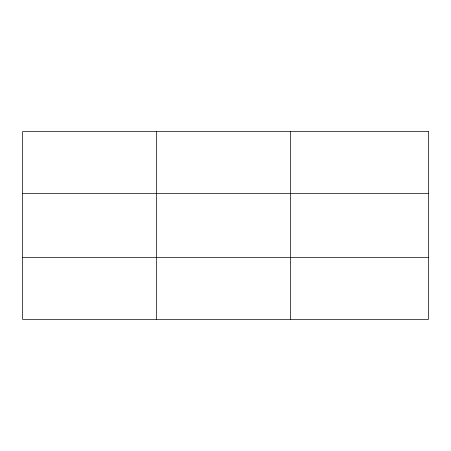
<?xml version="1.0" encoding="UTF-8"?>
<svg xmlns="http://www.w3.org/2000/svg" width="451" height="451" viewBox="0 0 451 451"><rect width="100%" height="100%" fill="white"/><g stroke="black" fill="none" stroke-linecap="round" stroke-linejoin="round"><path stroke-width="0.68" d="M156.497 131.63L156.497 319.37M290.444 131.63L290.444 319.37M22.55 193.586L428.45 193.586M22.55 257.414L428.45 257.414M428.45 131.63L428.45 319.37L22.55 319.37L22.55 131.63L428.45 131.63"/></g></svg>
